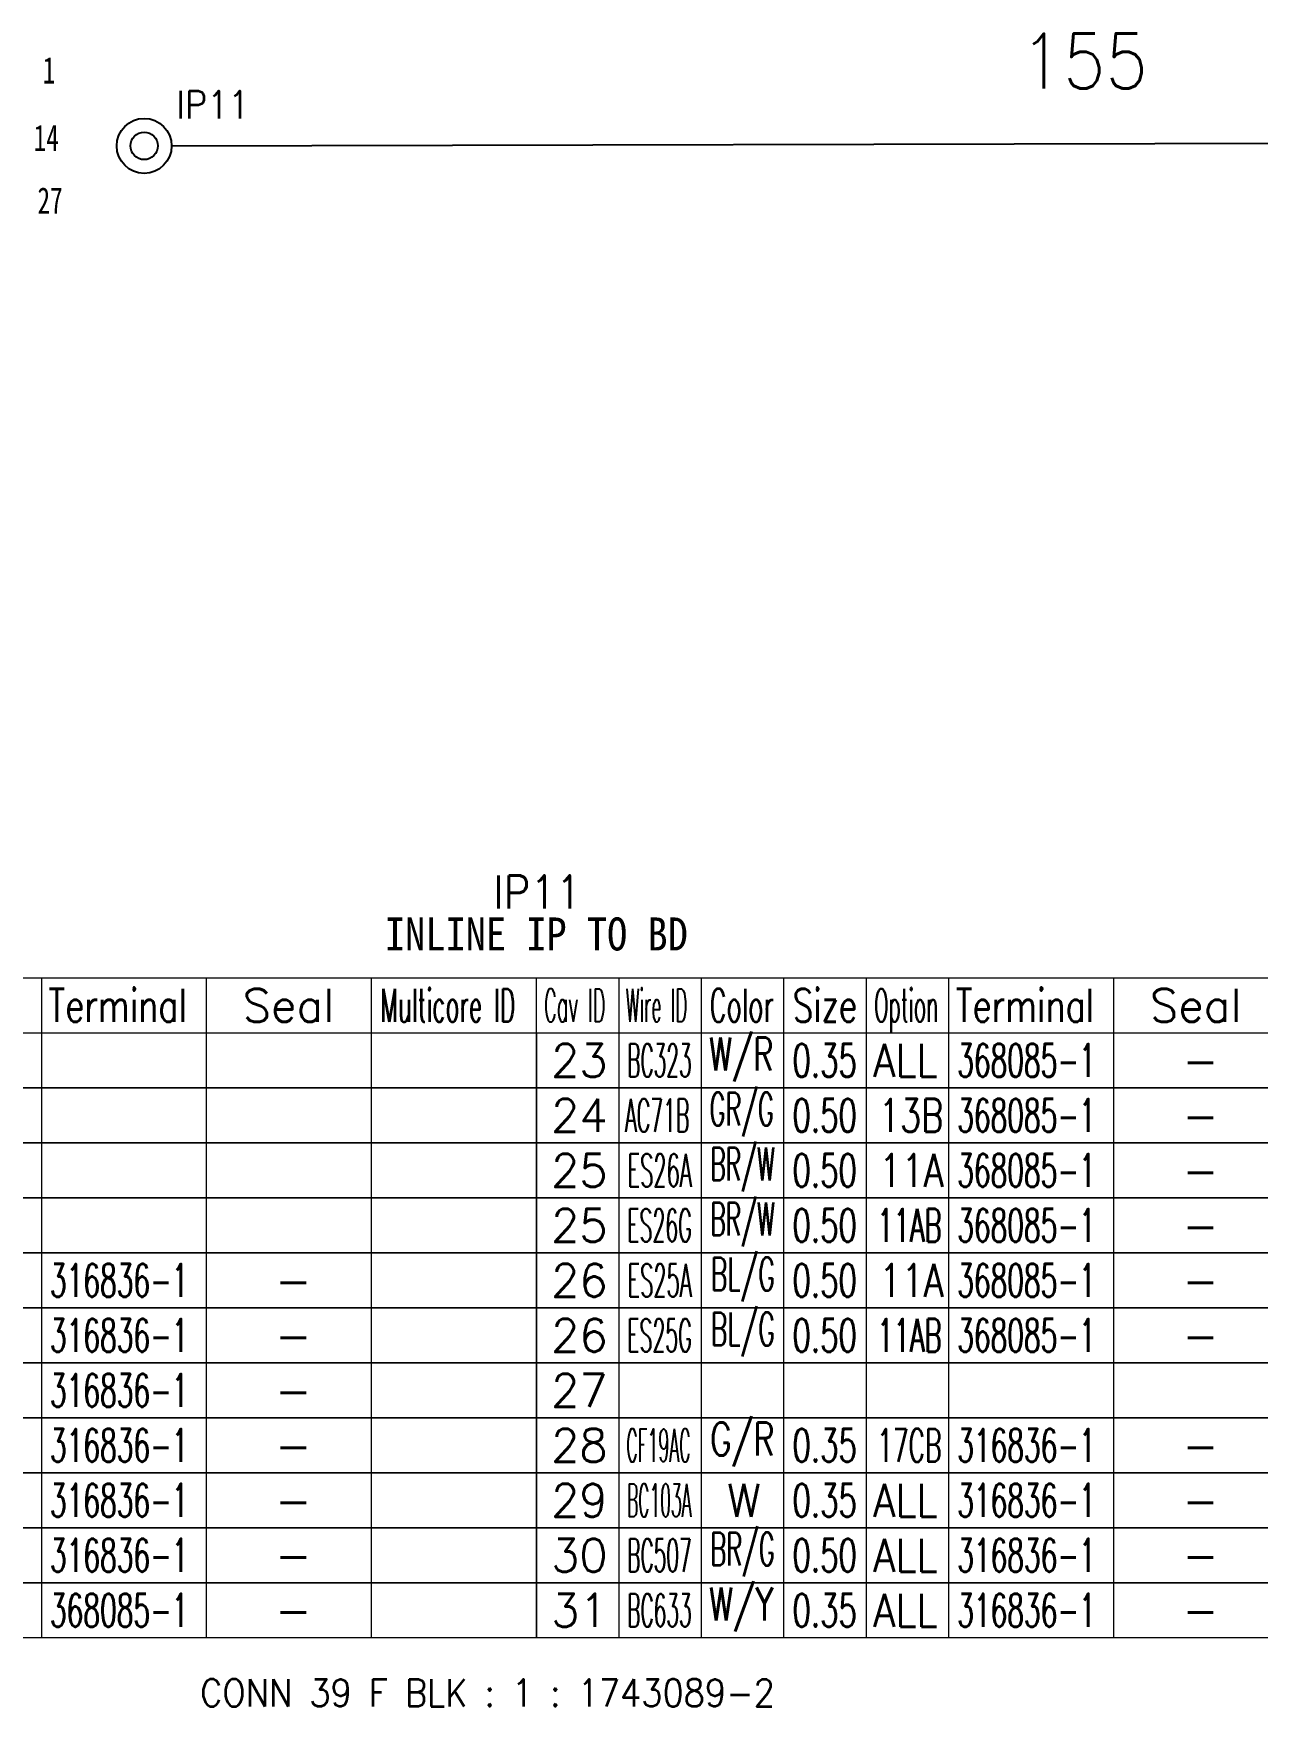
# Model space of a CAD drawing. Header units: inches. Extents: x 47316 to 59086, y 3141 to 11743.
# Drawn here: x 50688.5 to 50799.8, y 8479.9 to 8632.1 of the extents above; entities that cross this region are included whole.
import ezdxf

# ---------------------------------------------------------------- set-up
doc = ezdxf.new("R2010")
doc.units = ezdxf.units.IN
doc.header["$MEASUREMENT"] = 0
doc.styles.add('MtX_FangSong_GB2312', font='')
doc.styles.get("Standard").update_dxf_attribs({"font": ''})
doc.styles.get('MtX_FangSong_GB2312').set_extended_font_data('FangSong_GB2312')
doc.styles.get('Standard').set_extended_font_data('SimSun')
doc.linetypes.add('_VH_OTCON', pattern='A,0.0001,[7,VeSys.shx,S=0.1,R=0,X=0,Y=0],-0.4,[7,VeSys.shx,S=0.1,R=0,X=0,Y=0],-0.4,["X",Standard,S=1,R=0,X=-0.5,Y=-0.5],-0.0001,[7,VeSys.shx,S=0.1,R=0,X=0,Y=0],-0.4', length=1.2002)

msp = doc.modelspace()

# ---------------------------------------------------------------- linework, layer by layer
at = {"color": 0, "linetype": '_VH_OTCON', "lineweight": -2, "ltscale": 5}
msp.add_line((50701.07, 8621.87), (50865.79, 8622.27), dxfattribs=at)
at = {"color": 0, "linetype": 'Continuous', "lineweight": 15}
for p, q in [((50569.25, 8546.2), (50899.25, 8546.2)), ((50569.25, 8541.2), (50899.25, 8541.2))]:
    msp.add_line(p, q, dxfattribs=at)
at = {"color": 7, "linetype": 'Continuous', "lineweight": 15}
for p, q in [((50689.25, 8541.2), (50689.25, 8546.2)), ((50704.25, 8541.2), (50704.25, 8546.2)), ((50719.25, 8541.2), (50719.25, 8546.2)), ((50734.25, 8541.2), (50734.25, 8546.2)), ((50741.75, 8541.2), (50741.75, 8546.2)), ((50749.25, 8541.2), (50749.25, 8546.2)), ((50756.75, 8541.2), (50756.75, 8546.2)), ((50764.25, 8541.2), (50764.25, 8546.2)), ((50771.75, 8541.2), (50771.75, 8546.2)), ((50786.75, 8541.2), (50786.75, 8546.2))]:
    msp.add_line(p, q, dxfattribs=at)
at = {"color": 102, "linetype": 'Continuous', "lineweight": 15}
for p, q in [((50689.25, 8536.2), (50689.25, 8541.2)), ((50704.25, 8536.2), (50704.25, 8541.2)), ((50719.25, 8536.2), (50719.25, 8541.2)), ((50741.75, 8536.2), (50741.75, 8541.2)), ((50749.25, 8536.2), (50749.25, 8541.2)), ((50756.75, 8536.2), (50756.75, 8541.2)), ((50764.25, 8536.2), (50764.25, 8541.2)), ((50771.75, 8536.2), (50771.75, 8541.2)), ((50786.75, 8536.2), (50786.75, 8541.2)), ((50689.25, 8531.2), (50689.25, 8536.2)), ((50704.25, 8531.2), (50704.25, 8536.2)), ((50719.25, 8531.2), (50719.25, 8536.2)), ((50741.75, 8531.2), (50741.75, 8536.2)), ((50749.25, 8531.2), (50749.25, 8536.2)), ((50756.75, 8531.2), (50756.75, 8536.2)), ((50764.25, 8531.2), (50764.25, 8536.2)), ((50771.75, 8531.2), (50771.75, 8536.2)), ((50786.75, 8531.2), (50786.75, 8536.2)), ((50689.25, 8526.2), (50689.25, 8531.2)), ((50704.25, 8526.2), (50704.25, 8531.2)), ((50719.25, 8526.2), (50719.25, 8531.2)), ((50741.75, 8526.2), (50741.75, 8531.2)), ((50749.25, 8526.2), (50749.25, 8531.2)), ((50756.75, 8526.2), (50756.75, 8531.2)), ((50764.25, 8526.2), (50764.25, 8531.2)), ((50771.75, 8526.2), (50771.75, 8531.2)), ((50786.75, 8526.2), (50786.75, 8531.2)), ((50689.25, 8521.2), (50689.25, 8526.2)), ((50704.25, 8521.2), (50704.25, 8526.2)), ((50719.25, 8521.2), (50719.25, 8526.2)), ((50741.75, 8521.2), (50741.75, 8526.2)), ((50749.25, 8521.2), (50749.25, 8526.2)), ((50756.75, 8521.2), (50756.75, 8526.2)), ((50764.25, 8521.2), (50764.25, 8526.2)), ((50771.75, 8521.2), (50771.75, 8526.2)), ((50786.75, 8521.2), (50786.75, 8526.2)), ((50689.25, 8516.2), (50689.25, 8521.2)), ((50704.25, 8516.2), (50704.25, 8521.2)), ((50719.25, 8516.2), (50719.25, 8521.2)), ((50741.75, 8516.2), (50741.75, 8521.2)), ((50749.25, 8516.2), (50749.25, 8521.2)), ((50756.75, 8516.2), (50756.75, 8521.2)), ((50764.25, 8516.2), (50764.25, 8521.2)), ((50771.75, 8516.2), (50771.75, 8521.2)), ((50786.75, 8516.2), (50786.75, 8521.2)), ((50689.25, 8511.2), (50689.25, 8516.2)), ((50704.25, 8511.2), (50704.25, 8516.2)), ((50719.25, 8511.2), (50719.25, 8516.2)), ((50741.75, 8511.2), (50741.75, 8516.2)), ((50749.25, 8511.2), (50749.25, 8516.2)), ((50756.75, 8511.2), (50756.75, 8516.2)), ((50764.25, 8511.2), (50764.25, 8516.2)), ((50771.75, 8511.2), (50771.75, 8516.2)), ((50786.75, 8511.2), (50786.75, 8516.2)), ((50689.25, 8506.2), (50689.25, 8511.2)), ((50704.25, 8506.2), (50704.25, 8511.2)), ((50719.25, 8506.2), (50719.25, 8511.2)), ((50741.75, 8506.2), (50741.75, 8511.2)), ((50749.25, 8506.2), (50749.25, 8511.2)), ((50756.75, 8506.2), (50756.75, 8511.2)), ((50764.25, 8506.2), (50764.25, 8511.2)), ((50771.75, 8506.2), (50771.75, 8511.2)), ((50786.75, 8506.2), (50786.75, 8511.2)), ((50689.25, 8501.2), (50689.25, 8506.2)), ((50704.25, 8501.2), (50704.25, 8506.2)), ((50719.25, 8501.2), (50719.25, 8506.2)), ((50741.75, 8501.2), (50741.75, 8506.2)), ((50749.25, 8501.2), (50749.25, 8506.2)), ((50756.75, 8501.2), (50756.75, 8506.2)), ((50764.25, 8501.2), (50764.25, 8506.2)), ((50771.75, 8501.2), (50771.75, 8506.2)), ((50786.75, 8501.2), (50786.75, 8506.2)), ((50689.25, 8496.2), (50689.25, 8501.2)), ((50704.25, 8496.2), (50704.25, 8501.2)), ((50719.25, 8496.2), (50719.25, 8501.2)), ((50741.75, 8496.2), (50741.75, 8501.2)), ((50749.25, 8496.2), (50749.25, 8501.2)), ((50756.75, 8496.2), (50756.75, 8501.2)), ((50764.25, 8496.2), (50764.25, 8501.2)), ((50771.75, 8496.2), (50771.75, 8501.2)), ((50786.75, 8496.2), (50786.75, 8501.2)), ((50689.25, 8491.2), (50689.25, 8496.2)), ((50704.25, 8491.2), (50704.25, 8496.2)), ((50719.25, 8491.2), (50719.25, 8496.2)), ((50741.75, 8491.2), (50741.75, 8496.2)), ((50749.25, 8491.2), (50749.25, 8496.2)), ((50756.75, 8491.2), (50756.75, 8496.2)), ((50764.25, 8491.2), (50764.25, 8496.2)), ((50771.75, 8491.2), (50771.75, 8496.2)), ((50786.75, 8491.2), (50786.75, 8496.2)), ((50689.25, 8486.2), (50689.25, 8491.2)), ((50704.25, 8486.2), (50704.25, 8491.2)), ((50719.25, 8486.2), (50719.25, 8491.2)), ((50741.75, 8486.2), (50741.75, 8491.2)), ((50749.25, 8486.2), (50749.25, 8491.2)), ((50756.75, 8486.2), (50756.75, 8491.2)), ((50764.25, 8486.2), (50764.25, 8491.2)), ((50771.75, 8486.2), (50771.75, 8491.2)), ((50786.75, 8486.2), (50786.75, 8491.2))]:
    msp.add_line(p, q, dxfattribs=at)
at = {"color": 0, "linetype": 'Continuous', "lineweight": 15}
for points in [[(50651.75, 8536.2), (50651.75, 8541.2), (50734.25, 8541.2), (50734.25, 8536.2)], [(50734.25, 8536.2), (50734.25, 8541.2), (50816.75, 8541.2), (50816.75, 8536.2)], [(50651.75, 8531.2), (50651.75, 8536.2), (50734.25, 8536.2), (50734.25, 8531.2)], [(50734.25, 8531.2), (50734.25, 8536.2), (50816.75, 8536.2), (50816.75, 8531.2)], [(50651.75, 8526.2), (50651.75, 8531.2), (50734.25, 8531.2), (50734.25, 8526.2)], [(50734.25, 8526.2), (50734.25, 8531.2), (50816.75, 8531.2), (50816.75, 8526.2)], [(50651.75, 8521.2), (50651.75, 8526.2), (50734.25, 8526.2), (50734.25, 8521.2)], [(50734.25, 8521.2), (50734.25, 8526.2), (50816.75, 8526.2), (50816.75, 8521.2)], [(50651.75, 8516.2), (50651.75, 8521.2), (50734.25, 8521.2), (50734.25, 8516.2)], [(50734.25, 8516.2), (50734.25, 8521.2), (50816.75, 8521.2), (50816.75, 8516.2)], [(50651.75, 8511.2), (50651.75, 8516.2), (50734.25, 8516.2), (50734.25, 8511.2)], [(50734.25, 8511.2), (50734.25, 8516.2), (50816.75, 8516.2), (50816.75, 8511.2)], [(50651.75, 8506.2), (50651.75, 8511.2), (50734.25, 8511.2), (50734.25, 8506.2)], [(50734.25, 8506.2), (50734.25, 8511.2), (50816.75, 8511.2), (50816.75, 8506.2)], [(50651.75, 8501.2), (50651.75, 8506.2), (50734.25, 8506.2), (50734.25, 8501.2)], [(50734.25, 8501.2), (50734.25, 8506.2), (50816.75, 8506.2), (50816.75, 8501.2)], [(50651.75, 8496.2), (50651.75, 8501.2), (50734.25, 8501.2), (50734.25, 8496.2)], [(50734.25, 8496.2), (50734.25, 8501.2), (50816.75, 8501.2), (50816.75, 8496.2)], [(50651.75, 8491.2), (50651.75, 8496.2), (50734.25, 8496.2), (50734.25, 8491.2)], [(50734.25, 8491.2), (50734.25, 8496.2), (50816.75, 8496.2), (50816.75, 8491.2)], [(50651.75, 8486.2), (50651.75, 8491.2), (50734.25, 8491.2), (50734.25, 8486.2)], [(50734.25, 8486.2), (50734.25, 8491.2), (50816.75, 8491.2), (50816.75, 8486.2)]]:
    msp.add_lwpolyline(points, close=True, dxfattribs=at)
at = {"color": 0, "linetype": 'Continuous', "lineweight": -2}
for radius in [2.5, 1.25]:
    msp.add_circle((50698.57, 8621.86), radius, dxfattribs=at)

# ---------------------------------------------------------------- texts
at = {"color": 0, "lineweight": 13, "style": 'MtX_FangSong_GB2312', "width": 0.7}
for s, height, p in [('1', 2.41, (50689.34, 8627.53)), ('14', 2.408, (50688.52, 8621.38)), ('27', 2.408, (50688.87, 8615.69))]:
    msp.add_text(s, height=height, dxfattribs=at).set_placement(p)
at = {"color": 7, "linetype": '_VH_OTCON', "lineweight": 18, "ltscale": 5, "insert": (50778.26, 8632.06), "char_height": 5, "width": 12.8571, "attachment_point": 1, "rotation": 0.1397}
msp.add_mtext('\\Fromans.shx;\\W0.9000000000;\\T1.0000000000;\\o\\l155', dxfattribs=at)
at = {"color": 21, "linetype": 'Continuous', "lineweight": 15, "attachment_point": 1}
for s, insert, char_height, width in [('\\Fromans.shx;\\W0.9000000000;\\T1.0000000000;\\o\\lIP11', (50701.49, 8626.86), 2.5, 7.3929), ('\\Fromans.shx;\\W0.4460784314;\\T1.0000000000;\\o\\lBC323', (50742.5, 8540.2), 3, 6.5), ('\\Fromans.shx;\\W0.6500000000;\\T1.0000000000;\\o\\l0.35', (50757.53, 8540.2), 3, 6.5), ('\\Fromans.shx;\\W0.5903614458;\\T1.0000000000;\\o\\l368085-1', (50772.5, 8540.2), 3, 14), ('\\Fromans.shx;\\W0.4550000000;\\T1.0000000000;\\o\\lAC71B', (50742.31, 8535.2), 3, 6.5), ('\\Fromans.shx;\\W0.6500000000;\\T1.0000000000;\\o\\l0.50', (50757.53, 8535.2), 3, 6.5), ('\\Fromans.shx;\\W0.5903614458;\\T1.0000000000;\\o\\l368085-1', (50772.5, 8535.2), 3, 14), ('\\Fromans.shx;\\W0.4690721649;\\T1.0000000000;\\o\\lES26A', (50742.52, 8530.2), 3, 6.5), ('\\Fromans.shx;\\W0.6500000000;\\T1.0000000000;\\o\\l0.50', (50757.53, 8530.2), 3, 6.5), ('\\Fromans.shx;\\W0.5903614458;\\T1.0000000000;\\o\\l368085-1', (50772.5, 8530.2), 3, 14), ('\\Fromans.shx;\\W0.4550000000;\\T1.0000000000;\\o\\lES26G', (50742.51, 8525.2), 3, 6.5), ('\\Fromans.shx;\\W0.6500000000;\\T1.0000000000;\\o\\l0.50', (50757.53, 8525.2), 3, 6.5), ('\\Fromans.shx;\\W0.5903614458;\\T1.0000000000;\\o\\l368085-1', (50772.5, 8525.2), 3, 14), ('\\Fromans.shx;\\W0.5903614458;\\T1.0000000000;\\o\\l316836-1', (50690, 8520.2), 3, 14), ('\\Fromans.shx;\\W0.4690721649;\\T1.0000000000;\\o\\lES25A', (50742.52, 8520.2), 3, 6.5), ('\\Fromans.shx;\\W0.6500000000;\\T1.0000000000;\\o\\l0.50', (50757.53, 8520.2), 3, 6.5), ('\\Fromans.shx;\\W0.5903614458;\\T1.0000000000;\\o\\l368085-1', (50772.5, 8520.2), 3, 14), ('\\Fromans.shx;\\W0.5903614458;\\T1.0000000000;\\o\\l316836-1', (50690, 8515.2), 3, 14), ('\\Fromans.shx;\\W0.4550000000;\\T1.0000000000;\\o\\lES25G', (50742.51, 8515.2), 3, 6.5), ('\\Fromans.shx;\\W0.6500000000;\\T1.0000000000;\\o\\l0.50', (50757.53, 8515.2), 3, 6.5), ('\\Fromans.shx;\\W0.5903614458;\\T1.0000000000;\\o\\l368085-1', (50772.5, 8515.2), 3, 14), ('\\Fromans.shx;\\W0.5903614458;\\T1.0000000000;\\o\\l316836-1', (50690, 8510.2), 3, 14), ('\\Fromans.shx;\\W0.5903614458;\\T1.0000000000;\\o\\l316836-1', (50690, 8505.2), 3, 14), ('\\Fromans.shx;\\W0.3855932203;\\T1.0000000000;\\o\\lCF19AC', (50742.41, 8505.2), 3, 6.5), ('\\Fromans.shx;\\W0.6500000000;\\T1.0000000000;\\o\\l0.35', (50757.53, 8505.2), 3, 6.5), ('\\Fromans.shx;\\W0.5903614458;\\T1.0000000000;\\o\\l316836-1', (50772.5, 8505.2), 3, 14), ('\\Fromans.shx;\\W0.5903614458;\\T1.0000000000;\\o\\l316836-1', (50690, 8500.2), 3, 14), ('\\Fromans.shx;\\W0.3791666667;\\T1.0000000000;\\o\\lBC103A', (50742.47, 8500.2), 3, 6.5), ('\\Fromans.shx;\\W0.6500000000;\\T1.0000000000;\\o\\l0.35', (50757.53, 8500.2), 3, 6.5), ('\\Fromans.shx;\\W0.5903614458;\\T1.0000000000;\\o\\l316836-1', (50772.5, 8500.2), 3, 14), ('\\Fromans.shx;\\W0.5903614458;\\T1.0000000000;\\o\\l316836-1', (50690, 8495.2), 3, 14), ('\\Fromans.shx;\\W0.4460784314;\\T1.0000000000;\\o\\lBC507', (50742.5, 8495.2), 3, 6.5), ('\\Fromans.shx;\\W0.6500000000;\\T1.0000000000;\\o\\l0.50', (50757.53, 8495.2), 3, 6.5), ('\\Fromans.shx;\\W0.5903614458;\\T1.0000000000;\\o\\l316836-1', (50772.5, 8495.2), 3, 14), ('\\Fromans.shx;\\W0.5903614458;\\T1.0000000000;\\o\\l368085-1', (50690, 8490.2), 3, 14), ('\\Fromans.shx;\\W0.4460784314;\\T1.0000000000;\\o\\lBC633', (50742.5, 8490.2), 3, 6.5), ('\\Fromans.shx;\\W0.6500000000;\\T1.0000000000;\\o\\l0.35', (50757.53, 8490.2), 3, 6.5), ('\\Fromans.shx;\\W0.5903614458;\\T1.0000000000;\\o\\l316836-1', (50772.5, 8490.2), 3, 14)]:
    msp.add_mtext(s, dxfattribs=dict(at, insert=insert, char_height=char_height, width=width))
at = {"color": 6, "linetype": 'Continuous', "lineweight": 20, "char_height": 3, "attachment_point": 1}
for s, insert, width in [('\\Fromans.shx;\\W0.9000000000;\\T1.0000000000;\\o\\lIP11', (50730.33, 8555.52), 8.8714), ('\\f黑体|b0|i0|c1|p0;\\W0.9000000000;\\T1.0000000000;\\o\\lINLINE IP TO BD', (50720.46, 8551.7), 29.1236)]:
    msp.add_mtext(s, dxfattribs=dict(at, insert=insert, width=width))
at = {"color": 7, "linetype": 'Continuous', "lineweight": 15, "char_height": 3, "attachment_point": 1}
for s, insert, width in [('\\Fromans.shx;\\W0.7480916031;\\T1.0000000000;\\o\\lTerminal', (50689.86, 8545.2), 14), ('\\Fromans.shx;\\W1.0000000000;\\T1.0000000000;\\o\\lSeal', (50707.53, 8545.2), 9.2857), ('\\Fromans.shx;\\W0.5185185185;\\T1.0000000000;\\o\\lMulticore ID', (50720.04, 8545.2), 14), ('\\Fromans.shx;\\W0.4292452830;\\T1.0000000000;\\o\\lCav ID', (50734.93, 8545.2), 6.5), ('\\Fromans.shx;\\W0.4026548673;\\T1.0000000000;\\o\\lWire ID', (50742.36, 8545.2), 6.5), ('\\Fromans.shx;\\W0.5687500000;\\T1.0000000000;\\o\\lColor', (50749.99, 8545.2), 6.5), ('\\Fromans.shx;\\W0.7222222222;\\T1.0000000000;\\o\\lSize', (50757.56, 8545.2), 6.5), ('\\Fromans.shx;\\W0.4595959596;\\T1.0000000000;\\o\\lOption', (50764.95, 8545.2), 6.5), ('\\Fromans.shx;\\W0.7480916031;\\T1.0000000000;\\o\\lTerminal', (50772.36, 8545.2), 14), ('\\Fromans.shx;\\W1.0000000000;\\T1.0000000000;\\o\\lSeal', (50790.03, 8545.2), 9.2857), ('\\Fromans.shx;\\W1.0000000000;\\T1.0000000000;\\o\\l23', (50735.57, 8540.2), 5.7143), ('\\Fromans.shx;\\W1.0000000000;\\T1.0000000000;\\o\\l24', (50735.57, 8535.2), 5.7143), ('\\Fromans.shx;\\W1.0000000000;\\T1.0000000000;\\o\\l25', (50735.57, 8530.2), 5.7143), ('\\Fromans.shx;\\W1.0000000000;\\T1.0000000000;\\o\\l25', (50735.57, 8525.2), 5.7143), ('\\Fromans.shx;\\W1.0000000000;\\T1.0000000000;\\o\\l26', (50735.57, 8520.2), 5.7143), ('\\Fromans.shx;\\W1.0000000000;\\T1.0000000000;\\o\\l26', (50735.57, 8515.2), 5.7143), ('\\Fromans.shx;\\W1.0000000000;\\T1.0000000000;\\o\\l27', (50735.57, 8510.2), 5.7143), ('\\Fromans.shx;\\W1.0000000000;\\T1.0000000000;\\o\\l28', (50735.57, 8505.2), 5.7143), ('\\Fromans.shx;\\W1.0000000000;\\T1.0000000000;\\o\\l29', (50735.57, 8500.2), 5.7143), ('\\Fromans.shx;\\W1.0000000000;\\T1.0000000000;\\o\\l30', (50735.57, 8495.2), 5.7143), ('\\Fromans.shx;\\W1.0000000000;\\T1.0000000000;\\o\\l31', (50735.57, 8490.2), 5.7143)]:
    msp.add_mtext(s, dxfattribs=dict(at, insert=insert, width=width))
at = {"color": 140, "linetype": 'Continuous', "lineweight": 15, "char_height": 3, "attachment_point": 1}
for s, insert, width in [('\\Fromans.shx;\\W0.6791044776;\\T1.0000000000;\\o\\lW/R', (50749.94, 8540.77), 6.5), ('\\Fromans.shx;\\W0.8750000000;\\T1.0000000000;\\o\\lALL', (50764.87, 8540.2), 6.5), ('\\Fromans.shx;\\W1.0000000000;\\T1.0000000000;\\o\\l-', (50792.96, 8540.2), 3.7143), ('\\Fromans.shx;\\W0.5352941176;\\T1.0000000000;\\o\\lGR/G', (50749.98, 8535.77), 6.5), ('\\Fromans.shx;\\W0.7459016393;\\T1.0000000000;\\o\\l13B', (50765.39, 8535.2), 6.5), ('\\Fromans.shx;\\W1.0000000000;\\T1.0000000000;\\o\\l-', (50792.96, 8535.2), 3.7143), ('\\Fromans.shx;\\W0.5170454545;\\T1.0000000000;\\o\\lBR/W', (50750.04, 8530.77), 6.5), ('\\Fromans.shx;\\W0.7844827586;\\T1.0000000000;\\o\\l11A', (50765.42, 8530.2), 6.5), ('\\Fromans.shx;\\W1.0000000000;\\T1.0000000000;\\o\\l-', (50792.96, 8530.2), 3.7143), ('\\Fromans.shx;\\W0.5170454545;\\T1.0000000000;\\o\\lBR/W', (50750.04, 8525.77), 6.5), ('\\Fromans.shx;\\W0.5759493671;\\T1.0000000000;\\o\\l11AB', (50765.24, 8525.2), 6.5), ('\\Fromans.shx;\\W1.0000000000;\\T1.0000000000;\\o\\l-', (50792.96, 8525.2), 3.7143), ('\\Fromans.shx;\\W0.5617283951;\\T1.0000000000;\\o\\lBL/G', (50750.07, 8520.77), 6.5), ('\\Fromans.shx;\\W0.7844827586;\\T1.0000000000;\\o\\l11A', (50765.42, 8520.2), 6.5), ('\\Fromans.shx;\\W1.0000000000;\\T1.0000000000;\\o\\l-', (50710.46, 8520.2), 3.7143), ('\\Fromans.shx;\\W1.0000000000;\\T1.0000000000;\\o\\l-', (50792.96, 8520.2), 3.7143), ('\\Fromans.shx;\\W0.5617283951;\\T1.0000000000;\\o\\lBL/G', (50750.07, 8515.77), 6.5), ('\\Fromans.shx;\\W0.5759493671;\\T1.0000000000;\\o\\l11AB', (50765.24, 8515.2), 6.5), ('\\Fromans.shx;\\W1.0000000000;\\T1.0000000000;\\o\\l-', (50710.46, 8515.2), 3.7143), ('\\Fromans.shx;\\W1.0000000000;\\T1.0000000000;\\o\\l-', (50792.96, 8515.2), 3.7143), ('\\Fromans.shx;\\W1.0000000000;\\T1.0000000000;\\o\\l-', (50710.46, 8510.2), 3.7143), ('\\Fromans.shx;\\W0.7109375000;\\T1.0000000000;\\o\\lG/R', (50750.05, 8505.77), 6.5), ('\\Fromans.shx;\\W0.5548780488;\\T1.0000000000;\\o\\l17CB', (50765.22, 8505.2), 6.5), ('\\Fromans.shx;\\W1.0000000000;\\T1.0000000000;\\o\\l-', (50710.46, 8505.2), 3.7143), ('\\Fromans.shx;\\W1.0000000000;\\T1.0000000000;\\o\\l-', (50792.96, 8505.2), 3.7143), ('\\Fromans.shx;\\W1.0000000000;\\T1.0000000000;\\o\\lW', (50751.57, 8500.2), 3.4286), ('\\Fromans.shx;\\W0.8750000000;\\T1.0000000000;\\o\\lALL', (50764.87, 8500.2), 6.5), ('\\Fromans.shx;\\W1.0000000000;\\T1.0000000000;\\o\\l-', (50710.46, 8500.2), 3.7143), ('\\Fromans.shx;\\W1.0000000000;\\T1.0000000000;\\o\\l-', (50792.96, 8500.2), 3.7143), ('\\Fromans.shx;\\W0.5352941176;\\T1.0000000000;\\o\\lBR/G', (50750.05, 8495.77), 6.5), ('\\Fromans.shx;\\W0.8750000000;\\T1.0000000000;\\o\\lALL', (50764.87, 8495.2), 6.5), ('\\Fromans.shx;\\W1.0000000000;\\T1.0000000000;\\o\\l-', (50710.46, 8495.2), 3.7143), ('\\Fromans.shx;\\W1.0000000000;\\T1.0000000000;\\o\\l-', (50792.96, 8495.2), 3.7143), ('\\Fromans.shx;\\W0.7109375000;\\T1.0000000000;\\o\\lW/Y', (50749.95, 8490.77), 6.5), ('\\Fromans.shx;\\W0.8750000000;\\T1.0000000000;\\o\\lALL', (50764.87, 8490.2), 6.5), ('\\Fromans.shx;\\W1.0000000000;\\T1.0000000000;\\o\\l-', (50710.46, 8490.2), 3.7143), ('\\Fromans.shx;\\W1.0000000000;\\T1.0000000000;\\o\\l-', (50792.96, 8490.2), 3.7143)]:
    msp.add_mtext(s, dxfattribs=dict(at, insert=insert, width=width))
at = {"color": 42, "linetype": 'Continuous', "lineweight": 15, "insert": (50703.66, 8482.45), "char_height": 2.5, "width": 61.8214, "attachment_point": 1}
msp.add_mtext('\\Fromans.shx;\\W0.9000000000;\\T1.0000000000;\\o\\lCONN 39 F BLK : 1 : 1743089-2', dxfattribs=at)

doc.saveas('drawing.dxf')
